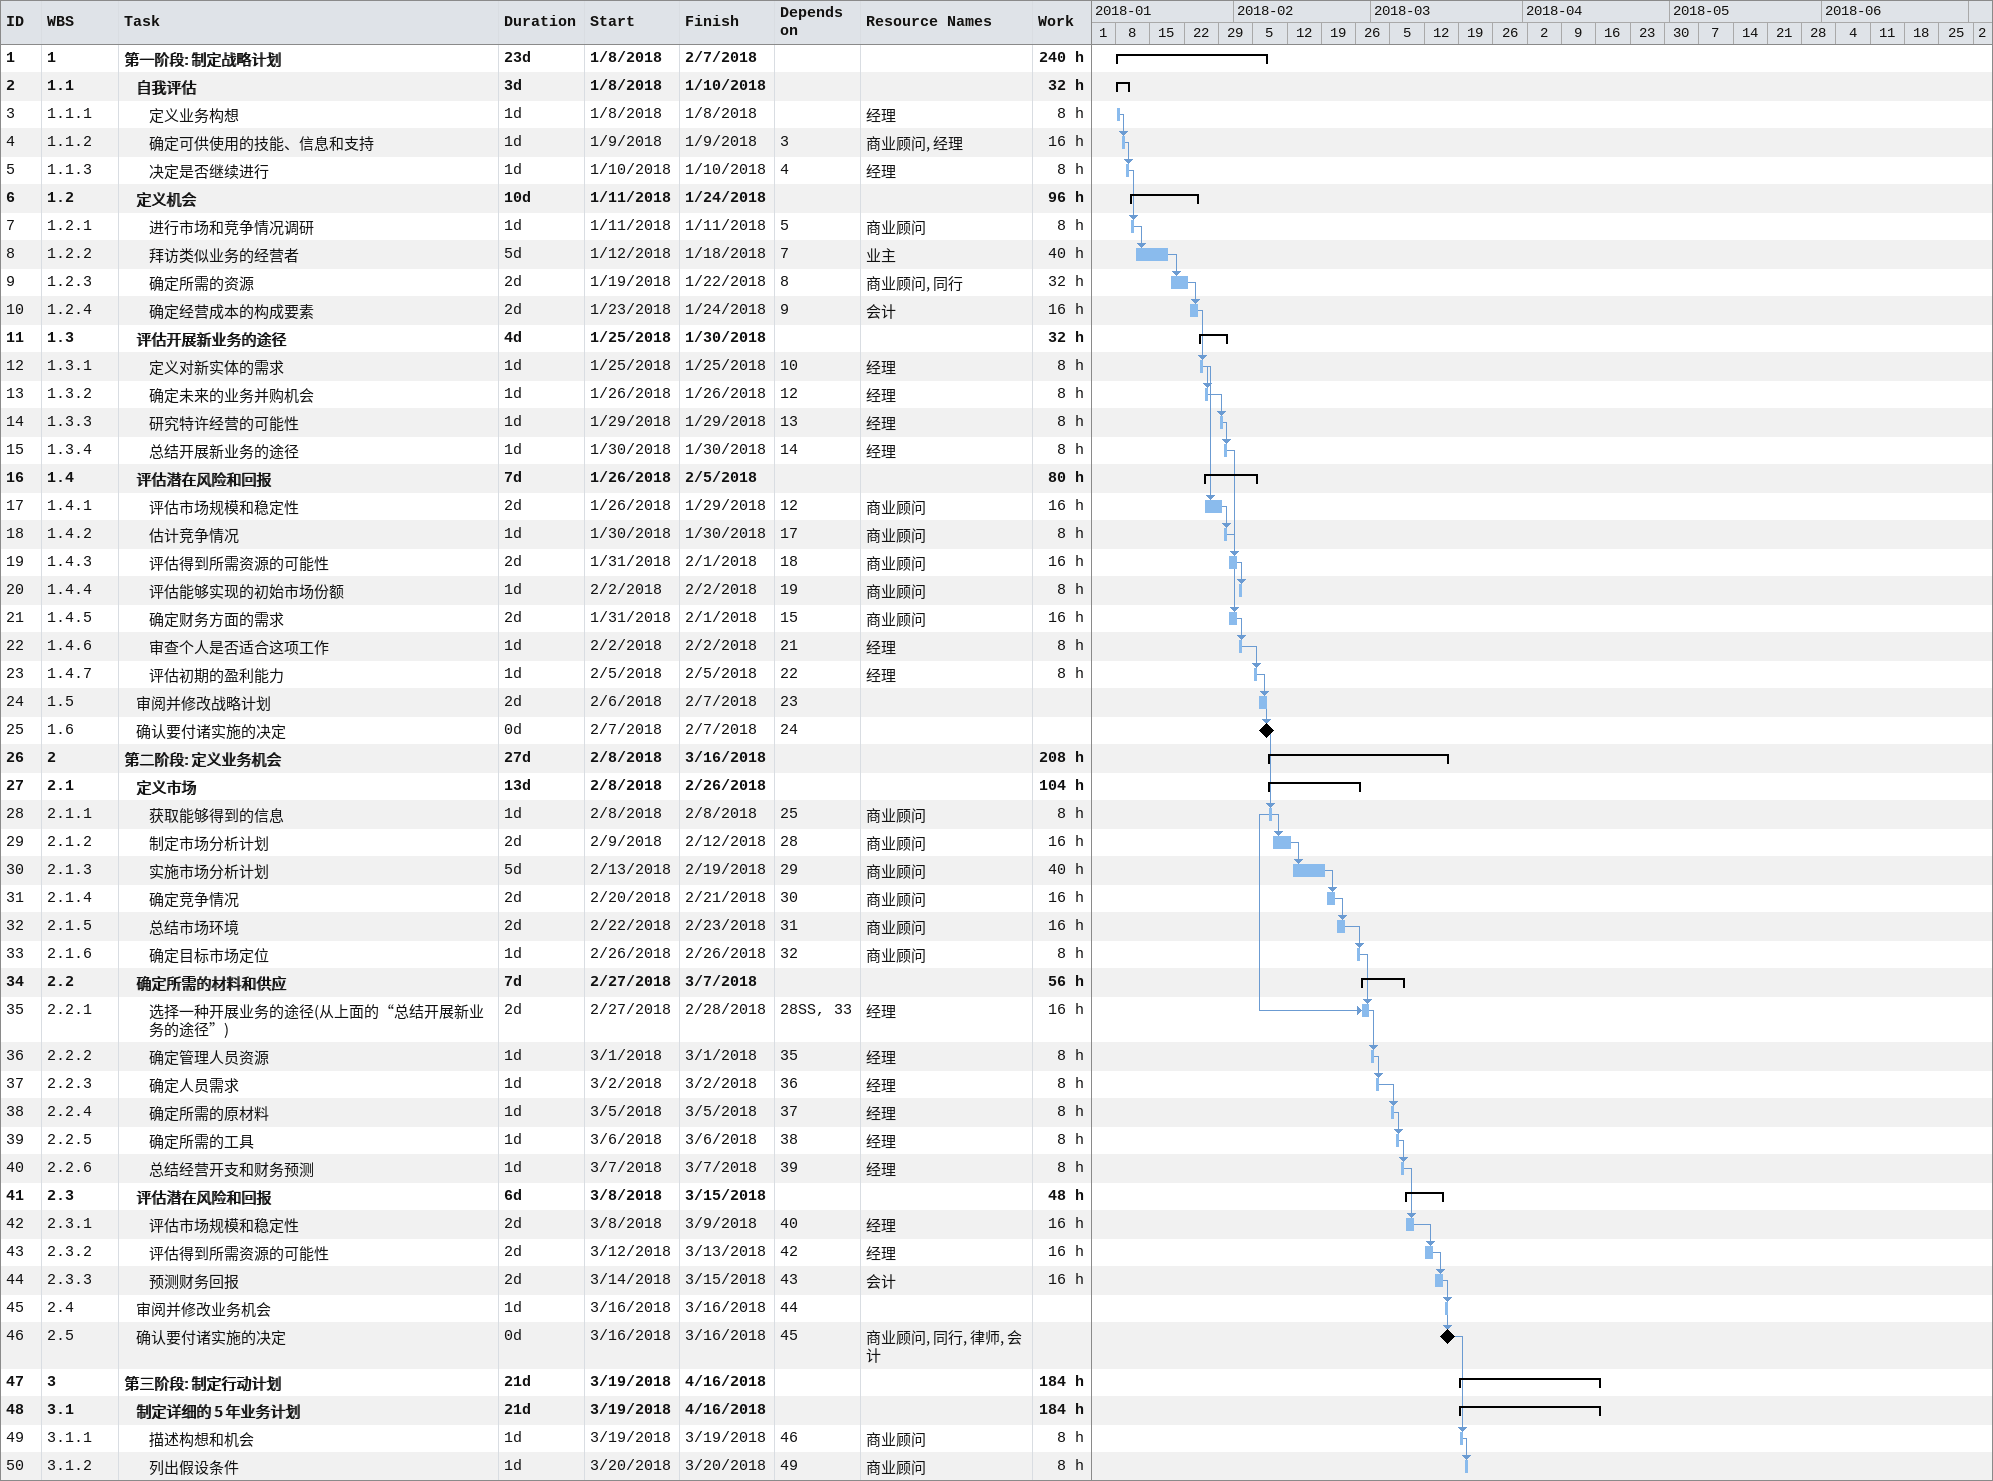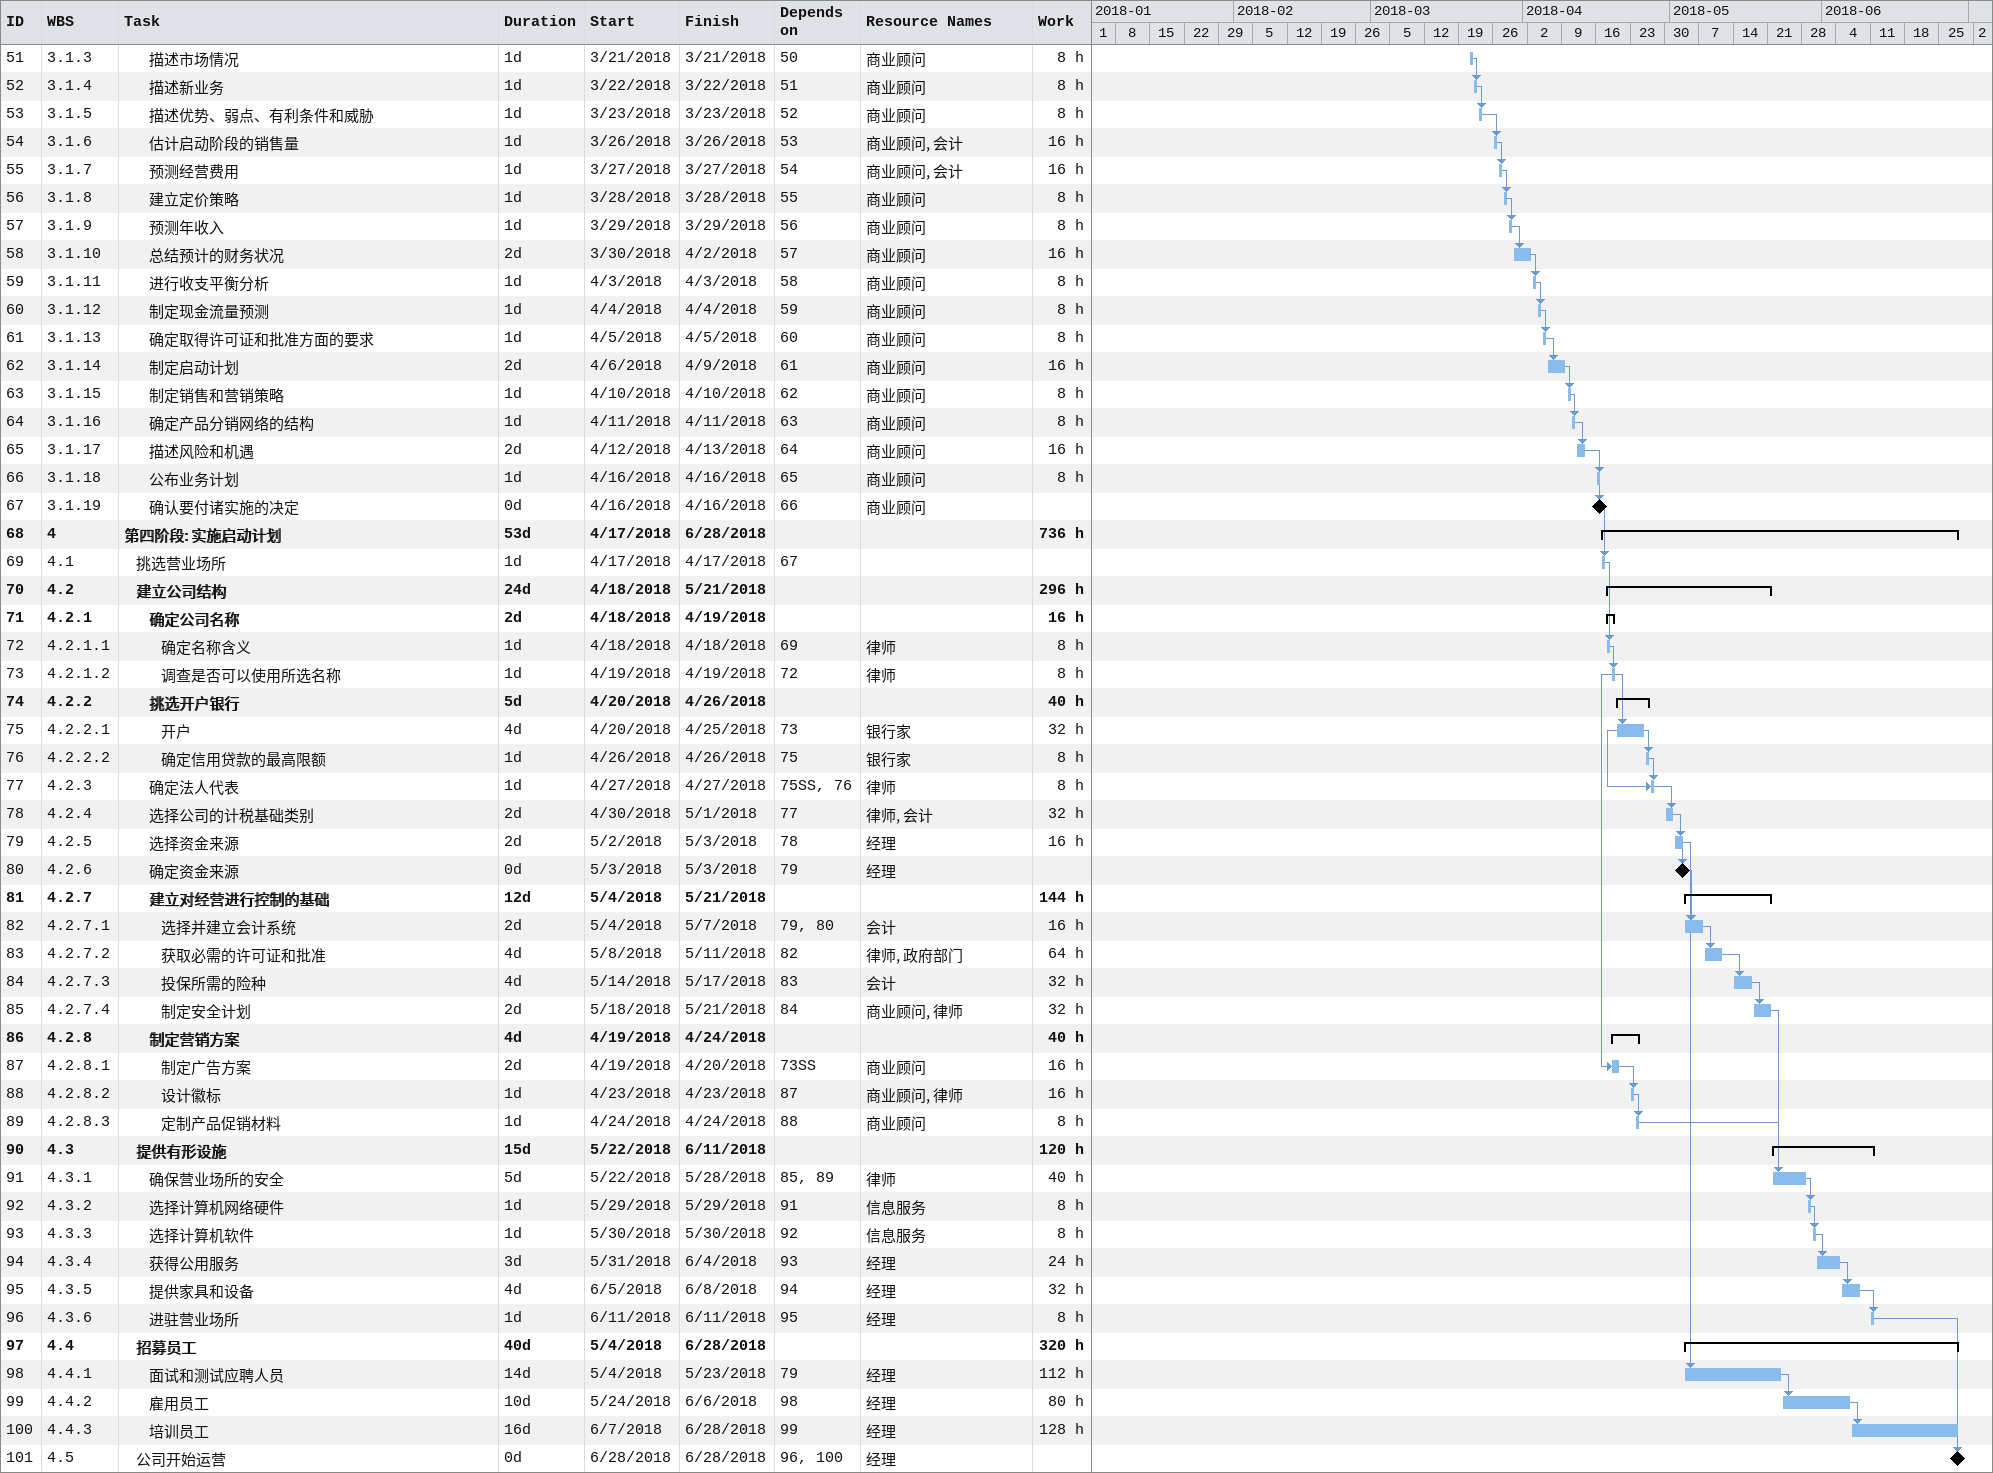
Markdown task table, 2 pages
| ID | WBS | Task | Duration | Start | Finish | Predecessors | Resources | Work (h) |
|---|---|---|---|---|---|---|---|---|
| 1 | 1 | **第一阶段: 制定战略计划** | 23d | 2018-01-08 | 2018-02-07 |  |  | 240 |
| 2 | 1.1 | **自我评估** | 3d | 2018-01-08 | 2018-01-10 |  |  | 32 |
| 3 | 1.1.1 | 定义业务构想 | 1d | 2018-01-08 | 2018-01-08 |  | 经理 | 8 |
| 4 | 1.1.2 | 确定可供使用的技能、信息和支持 | 1d | 2018-01-09 | 2018-01-09 | 3 | 商业顾问, 经理 | 16 |
| 5 | 1.1.3 | 决定是否继续进行 | 1d | 2018-01-10 | 2018-01-10 | 4 | 经理 | 8 |
| 6 | 1.2 | **定义机会** | 10d | 2018-01-11 | 2018-01-24 |  |  | 96 |
| 7 | 1.2.1 | 进行市场和竞争情况调研 | 1d | 2018-01-11 | 2018-01-11 | 5 | 商业顾问 | 8 |
| 8 | 1.2.2 | 拜访类似业务的经营者 | 5d | 2018-01-12 | 2018-01-18 | 7 | 业主 | 40 |
| 9 | 1.2.3 | 确定所需的资源 | 2d | 2018-01-19 | 2018-01-22 | 8 | 商业顾问, 同行 | 32 |
| 10 | 1.2.4 | 确定经营成本的构成要素 | 2d | 2018-01-23 | 2018-01-24 | 9 | 会计 | 16 |
| 11 | 1.3 | **评估开展新业务的途径** | 4d | 2018-01-25 | 2018-01-30 |  |  | 32 |
| 12 | 1.3.1 | 定义对新实体的需求 | 1d | 2018-01-25 | 2018-01-25 | 10 | 经理 | 8 |
| 13 | 1.3.2 | 确定未来的业务并购机会 | 1d | 2018-01-26 | 2018-01-26 | 12 | 经理 | 8 |
| 14 | 1.3.3 | 研究特许经营的可能性 | 1d | 2018-01-29 | 2018-01-29 | 13 | 经理 | 8 |
| 15 | 1.3.4 | 总结开展新业务的途径 | 1d | 2018-01-30 | 2018-01-30 | 14 | 经理 | 8 |
| 16 | 1.4 | **评估潜在风险和回报** | 7d | 2018-01-26 | 2018-02-05 |  |  | 80 |
| 17 | 1.4.1 | 评估市场规模和稳定性 | 2d | 2018-01-26 | 2018-01-29 | 12 | 商业顾问 | 16 |
| 18 | 1.4.2 | 估计竞争情况 | 1d | 2018-01-30 | 2018-01-30 | 17 | 商业顾问 | 8 |
| 19 | 1.4.3 | 评估得到所需资源的可能性 | 2d | 2018-01-31 | 2018-02-01 | 18 | 商业顾问 | 16 |
| 20 | 1.4.4 | 评估能够实现的初始市场份额 | 1d | 2018-02-02 | 2018-02-02 | 19 | 商业顾问 | 8 |
| 21 | 1.4.5 | 确定财务方面的需求 | 2d | 2018-01-31 | 2018-02-01 | 15 | 商业顾问 | 16 |
| 22 | 1.4.6 | 审查个人是否适合这项工作 | 1d | 2018-02-02 | 2018-02-02 | 21 | 经理 | 8 |
| 23 | 1.4.7 | 评估初期的盈利能力 | 1d | 2018-02-05 | 2018-02-05 | 22 | 经理 | 8 |
| 24 | 1.5 | 审阅并修改战略计划 | 2d | 2018-02-06 | 2018-02-07 | 23 |  |  |
| 25 | 1.6 | 确认要付诸实施的决定 | 0d | 2018-02-07 | 2018-02-07 | 24 |  |  |
| 26 | 2 | **第二阶段: 定义业务机会** | 27d | 2018-02-08 | 2018-03-16 |  |  | 208 |
| 27 | 2.1 | **定义市场** | 13d | 2018-02-08 | 2018-02-26 |  |  | 104 |
| 28 | 2.1.1 | 获取能够得到的信息 | 1d | 2018-02-08 | 2018-02-08 | 25 | 商业顾问 | 8 |
| 29 | 2.1.2 | 制定市场分析计划 | 2d | 2018-02-09 | 2018-02-12 | 28 | 商业顾问 | 16 |
| 30 | 2.1.3 | 实施市场分析计划 | 5d | 2018-02-13 | 2018-02-19 | 29 | 商业顾问 | 40 |
| 31 | 2.1.4 | 确定竞争情况 | 2d | 2018-02-20 | 2018-02-21 | 30 | 商业顾问 | 16 |
| 32 | 2.1.5 | 总结市场环境 | 2d | 2018-02-22 | 2018-02-23 | 31 | 商业顾问 | 16 |
| 33 | 2.1.6 | 确定目标市场定位 | 1d | 2018-02-26 | 2018-02-26 | 32 | 商业顾问 | 8 |
| 34 | 2.2 | **确定所需的材料和供应** | 7d | 2018-02-27 | 2018-03-07 |  |  | 56 |
| 35 | 2.2.1 | 选择一种开展业务的途径(从上面的“总结开展新业务的途径”) | 2d | 2018-02-27 | 2018-02-28 | 28SS, 33 | 经理 | 16 |
| 36 | 2.2.2 | 确定管理人员资源 | 1d | 2018-03-01 | 2018-03-01 | 35 | 经理 | 8 |
| 37 | 2.2.3 | 确定人员需求 | 1d | 2018-03-02 | 2018-03-02 | 36 | 经理 | 8 |
| 38 | 2.2.4 | 确定所需的原材料 | 1d | 2018-03-05 | 2018-03-05 | 37 | 经理 | 8 |
| 39 | 2.2.5 | 确定所需的工具 | 1d | 2018-03-06 | 2018-03-06 | 38 | 经理 | 8 |
| 40 | 2.2.6 | 总结经营开支和财务预测 | 1d | 2018-03-07 | 2018-03-07 | 39 | 经理 | 8 |
| 41 | 2.3 | **评估潜在风险和回报** | 6d | 2018-03-08 | 2018-03-15 |  |  | 48 |
| 42 | 2.3.1 | 评估市场规模和稳定性 | 2d | 2018-03-08 | 2018-03-09 | 40 | 经理 | 16 |
| 43 | 2.3.2 | 评估得到所需资源的可能性 | 2d | 2018-03-12 | 2018-03-13 | 42 | 经理 | 16 |
| 44 | 2.3.3 | 预测财务回报 | 2d | 2018-03-14 | 2018-03-15 | 43 | 会计 | 16 |
| 45 | 2.4 | 审阅并修改业务机会 | 1d | 2018-03-16 | 2018-03-16 | 44 |  |  |
| 46 | 2.5 | 确认要付诸实施的决定 | 0d | 2018-03-16 | 2018-03-16 | 45 | 商业顾问, 同行, 律师, 会计 |  |
| 47 | 3 | **第三阶段: 制定行动计划** | 21d | 2018-03-19 | 2018-04-16 |  |  | 184 |
| 48 | 3.1 | **制定详细的 5 年业务计划** | 21d | 2018-03-19 | 2018-04-16 |  |  | 184 |
| 49 | 3.1.1 | 描述构想和机会 | 1d | 2018-03-19 | 2018-03-19 | 46 | 商业顾问 | 8 |
| 50 | 3.1.2 | 列出假设条件 | 1d | 2018-03-20 | 2018-03-20 | 49 | 商业顾问 | 8 |
| 51 | 3.1.3 | 描述市场情况 | 1d | 2018-03-21 | 2018-03-21 | 50 | 商业顾问 | 8 |
| 52 | 3.1.4 | 描述新业务 | 1d | 2018-03-22 | 2018-03-22 | 51 | 商业顾问 | 8 |
| 53 | 3.1.5 | 描述优势、弱点、有利条件和威胁 | 1d | 2018-03-23 | 2018-03-23 | 52 | 商业顾问 | 8 |
| 54 | 3.1.6 | 估计启动阶段的销售量 | 1d | 2018-03-26 | 2018-03-26 | 53 | 商业顾问, 会计 | 16 |
| 55 | 3.1.7 | 预测经营费用 | 1d | 2018-03-27 | 2018-03-27 | 54 | 商业顾问, 会计 | 16 |
| 56 | 3.1.8 | 建立定价策略 | 1d | 2018-03-28 | 2018-03-28 | 55 | 商业顾问 | 8 |
| 57 | 3.1.9 | 预测年收入 | 1d | 2018-03-29 | 2018-03-29 | 56 | 商业顾问 | 8 |
| 58 | 3.1.10 | 总结预计的财务状况 | 2d | 2018-03-30 | 2018-04-02 | 57 | 商业顾问 | 16 |
| 59 | 3.1.11 | 进行收支平衡分析 | 1d | 2018-04-03 | 2018-04-03 | 58 | 商业顾问 | 8 |
| 60 | 3.1.12 | 制定现金流量预测 | 1d | 2018-04-04 | 2018-04-04 | 59 | 商业顾问 | 8 |
| 61 | 3.1.13 | 确定取得许可证和批准方面的要求 | 1d | 2018-04-05 | 2018-04-05 | 60 | 商业顾问 | 8 |
| 62 | 3.1.14 | 制定启动计划 | 2d | 2018-04-06 | 2018-04-09 | 61 | 商业顾问 | 16 |
| 63 | 3.1.15 | 制定销售和营销策略 | 1d | 2018-04-10 | 2018-04-10 | 62 | 商业顾问 | 8 |
| 64 | 3.1.16 | 确定产品分销网络的结构 | 1d | 2018-04-11 | 2018-04-11 | 63 | 商业顾问 | 8 |
| 65 | 3.1.17 | 描述风险和机遇 | 2d | 2018-04-12 | 2018-04-13 | 64 | 商业顾问 | 16 |
| 66 | 3.1.18 | 公布业务计划 | 1d | 2018-04-16 | 2018-04-16 | 65 | 商业顾问 | 8 |
| 67 | 3.1.19 | 确认要付诸实施的决定 | 0d | 2018-04-16 | 2018-04-16 | 66 | 商业顾问 |  |
| 68 | 4 | **第四阶段: 实施启动计划** | 53d | 2018-04-17 | 2018-06-28 |  |  | 736 |
| 69 | 4.1 | 挑选营业场所 | 1d | 2018-04-17 | 2018-04-17 | 67 |  |  |
| 70 | 4.2 | **建立公司结构** | 24d | 2018-04-18 | 2018-05-21 |  |  | 296 |
| 71 | 4.2.1 | **确定公司名称** | 2d | 2018-04-18 | 2018-04-19 |  |  | 16 |
| 72 | 4.2.1.1 | 确定名称含义 | 1d | 2018-04-18 | 2018-04-18 | 69 | 律师 | 8 |
| 73 | 4.2.1.2 | 调查是否可以使用所选名称 | 1d | 2018-04-19 | 2018-04-19 | 72 | 律师 | 8 |
| 74 | 4.2.2 | **挑选开户银行** | 5d | 2018-04-20 | 2018-04-26 |  |  | 40 |
| 75 | 4.2.2.1 | 开户 | 4d | 2018-04-20 | 2018-04-25 | 73 | 银行家 | 32 |
| 76 | 4.2.2.2 | 确定信用贷款的最高限额 | 1d | 2018-04-26 | 2018-04-26 | 75 | 银行家 | 8 |
| 77 | 4.2.3 | 确定法人代表 | 1d | 2018-04-27 | 2018-04-27 | 75SS, 76 | 律师 | 8 |
| 78 | 4.2.4 | 选择公司的计税基础类别 | 2d | 2018-04-30 | 2018-05-01 | 77 | 律师, 会计 | 32 |
| 79 | 4.2.5 | 选择资金来源 | 2d | 2018-05-02 | 2018-05-03 | 78 | 经理 | 16 |
| 80 | 4.2.6 | 确定资金来源 | 0d | 2018-05-03 | 2018-05-03 | 79 | 经理 |  |
| 81 | 4.2.7 | **建立对经营进行控制的基础** | 12d | 2018-05-04 | 2018-05-21 |  |  | 144 |
| 82 | 4.2.7.1 | 选择并建立会计系统 | 2d | 2018-05-04 | 2018-05-07 | 79, 80 | 会计 | 16 |
| 83 | 4.2.7.2 | 获取必需的许可证和批准 | 4d | 2018-05-08 | 2018-05-11 | 82 | 律师, 政府部门 | 64 |
| 84 | 4.2.7.3 | 投保所需的险种 | 4d | 2018-05-14 | 2018-05-17 | 83 | 会计 | 32 |
| 85 | 4.2.7.4 | 制定安全计划 | 2d | 2018-05-18 | 2018-05-21 | 84 | 商业顾问, 律师 | 32 |
| 86 | 4.2.8 | **制定营销方案** | 4d | 2018-04-19 | 2018-04-24 |  |  | 40 |
| 87 | 4.2.8.1 | 制定广告方案 | 2d | 2018-04-19 | 2018-04-20 | 73SS | 商业顾问 | 16 |
| 88 | 4.2.8.2 | 设计徽标 | 1d | 2018-04-23 | 2018-04-23 | 87 | 商业顾问, 律师 | 16 |
| 89 | 4.2.8.3 | 定制产品促销材料 | 1d | 2018-04-24 | 2018-04-24 | 88 | 商业顾问 | 8 |
| 90 | 4.3 | **提供有形设施** | 15d | 2018-05-22 | 2018-06-11 |  |  | 120 |
| 91 | 4.3.1 | 确保营业场所的安全 | 5d | 2018-05-22 | 2018-05-28 | 85, 89 | 律师 | 40 |
| 92 | 4.3.2 | 选择计算机网络硬件 | 1d | 2018-05-29 | 2018-05-29 | 91 | 信息服务 | 8 |
| 93 | 4.3.3 | 选择计算机软件 | 1d | 2018-05-30 | 2018-05-30 | 92 | 信息服务 | 8 |
| 94 | 4.3.4 | 获得公用服务 | 3d | 2018-05-31 | 2018-06-04 | 93 | 经理 | 24 |
| 95 | 4.3.5 | 提供家具和设备 | 4d | 2018-06-05 | 2018-06-08 | 94 | 经理 | 32 |
| 96 | 4.3.6 | 进驻营业场所 | 1d | 2018-06-11 | 2018-06-11 | 95 | 经理 | 8 |
| 97 | 4.4 | **招募员工** | 40d | 2018-05-04 | 2018-06-28 |  |  | 320 |
| 98 | 4.4.1 | 面试和测试应聘人员 | 14d | 2018-05-04 | 2018-05-23 | 79 | 经理 | 112 |
| 99 | 4.4.2 | 雇用员工 | 10d | 2018-05-24 | 2018-06-06 | 98 | 经理 | 80 |
| 100 | 4.4.3 | 培训员工 | 16d | 2018-06-07 | 2018-06-28 | 99 | 经理 | 128 |
| 101 | 4.5 | 公司开始运营 | 0d | 2018-06-28 | 2018-06-28 | 96, 100 | 经理 |  |
